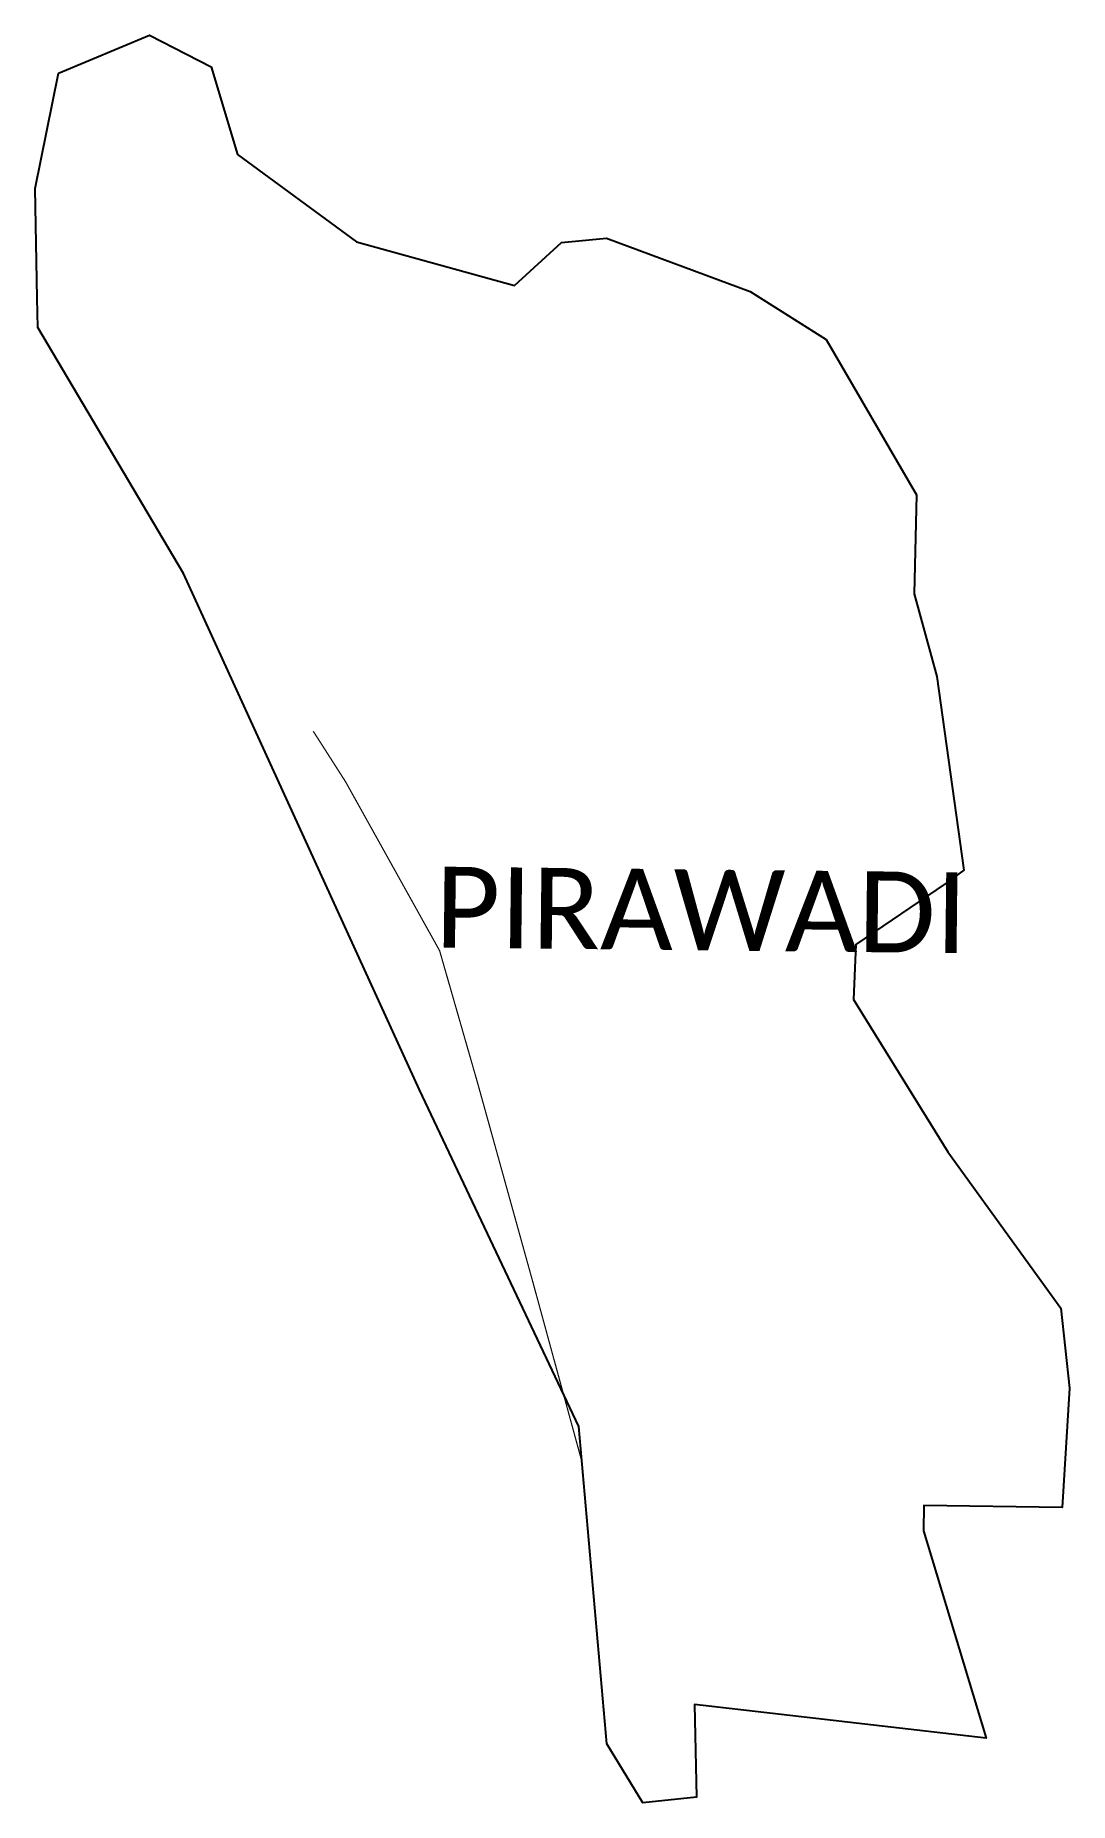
# Model space of a CAD drawing. Header units: metres. Extents: x 332752 to 333610, y 1790393 to 1791858.
import ezdxf

# ---------------------------------------------------------------- set-up
doc = ezdxf.new("R2010")
doc.units = ezdxf.units.M
for name, color, linetype in [('SEAWALL', 170, 'Continuous'), ('village', 3, 'Continuous'), ('VILLAGE NAME', 250, 'Continuous')]:
    doc.layers.add(name, color=color, linetype=linetype)
doc.styles.get("Standard").update_dxf_attribs({"font": 'calibri.ttf'})

msp = doc.modelspace()

# ---------------------------------------------------------------- linework, layer by layer
at = {"layer": 'SEAWALL', "color": 30, "const_width": 1, "flags": 128}
msp.add_lwpolyline([(332982.8, 1791280.9), (333009.6, 1791239), (333087.6, 1791098.9), (333119.1, 1790989.2), (333164.6, 1790825.3), (333205.7, 1790674.8)], dxfattribs=at)
at = {"layer": 'village', "color": 3, "true_color": 0x00ff00}
msp.add_polyline3d([(333610, 1790736.2, 0), (333603.8, 1790637.2, 0), (333489.1, 1790639, 0), (333488.9, 1790618, 0), (333540.7, 1790446.1, 0), (333298.9, 1790474, 0), (333300.6, 1790397.1, 0), (333256.1, 1790392.5, 0), (333226.2, 1790441.4, 0), (333203, 1790704.4, 0), (333071, 1790983.6, 0), (332875.2, 1791411.7, 0), (332754.5, 1791615.7, 0), (332754, 1791640, 0), (332752.4, 1791730.9, 0), (332771.5, 1791826.3, 0), (332847, 1791857.8, 0), (332898.1, 1791831.7, 0), (332920, 1791759, 0), (333018.6, 1791686.5, 0), (333149.7, 1791650.4, 0), (333188.8, 1791686.1, 0), (333225.9, 1791689.7, 0), (333345.1, 1791645.3, 0), (333408, 1791605.7, 0), (333483.1, 1791476.8, 0), (333481.2, 1791394.8, 0), (333499.9, 1791326.1, 0), (333522.3, 1791165.6, 0), (333507.6, 1791154.8, 0), (333432.7, 1791103.9, 0), (333430.7, 1791058.5, 0), (333509.1, 1790932, 0), (333602.8, 1790802.4, 0)], close=True, dxfattribs=at)

# ---------------------------------------------------------------- texts
at = {"layer": 'VILLAGE NAME', "insert": (333084.3, 1791168.6), "char_height": 66.988, "attachment_point": 1, "rotation": 359.3742}
msp.add_mtext_dynamic_manual_height_columns('{\\fCalibri|b0|i0|c0|p34;PIRAWADI}', width=661.026, gutter_width=334.9, heights=[0], dxfattribs=at)

doc.saveas('drawing.dxf')
